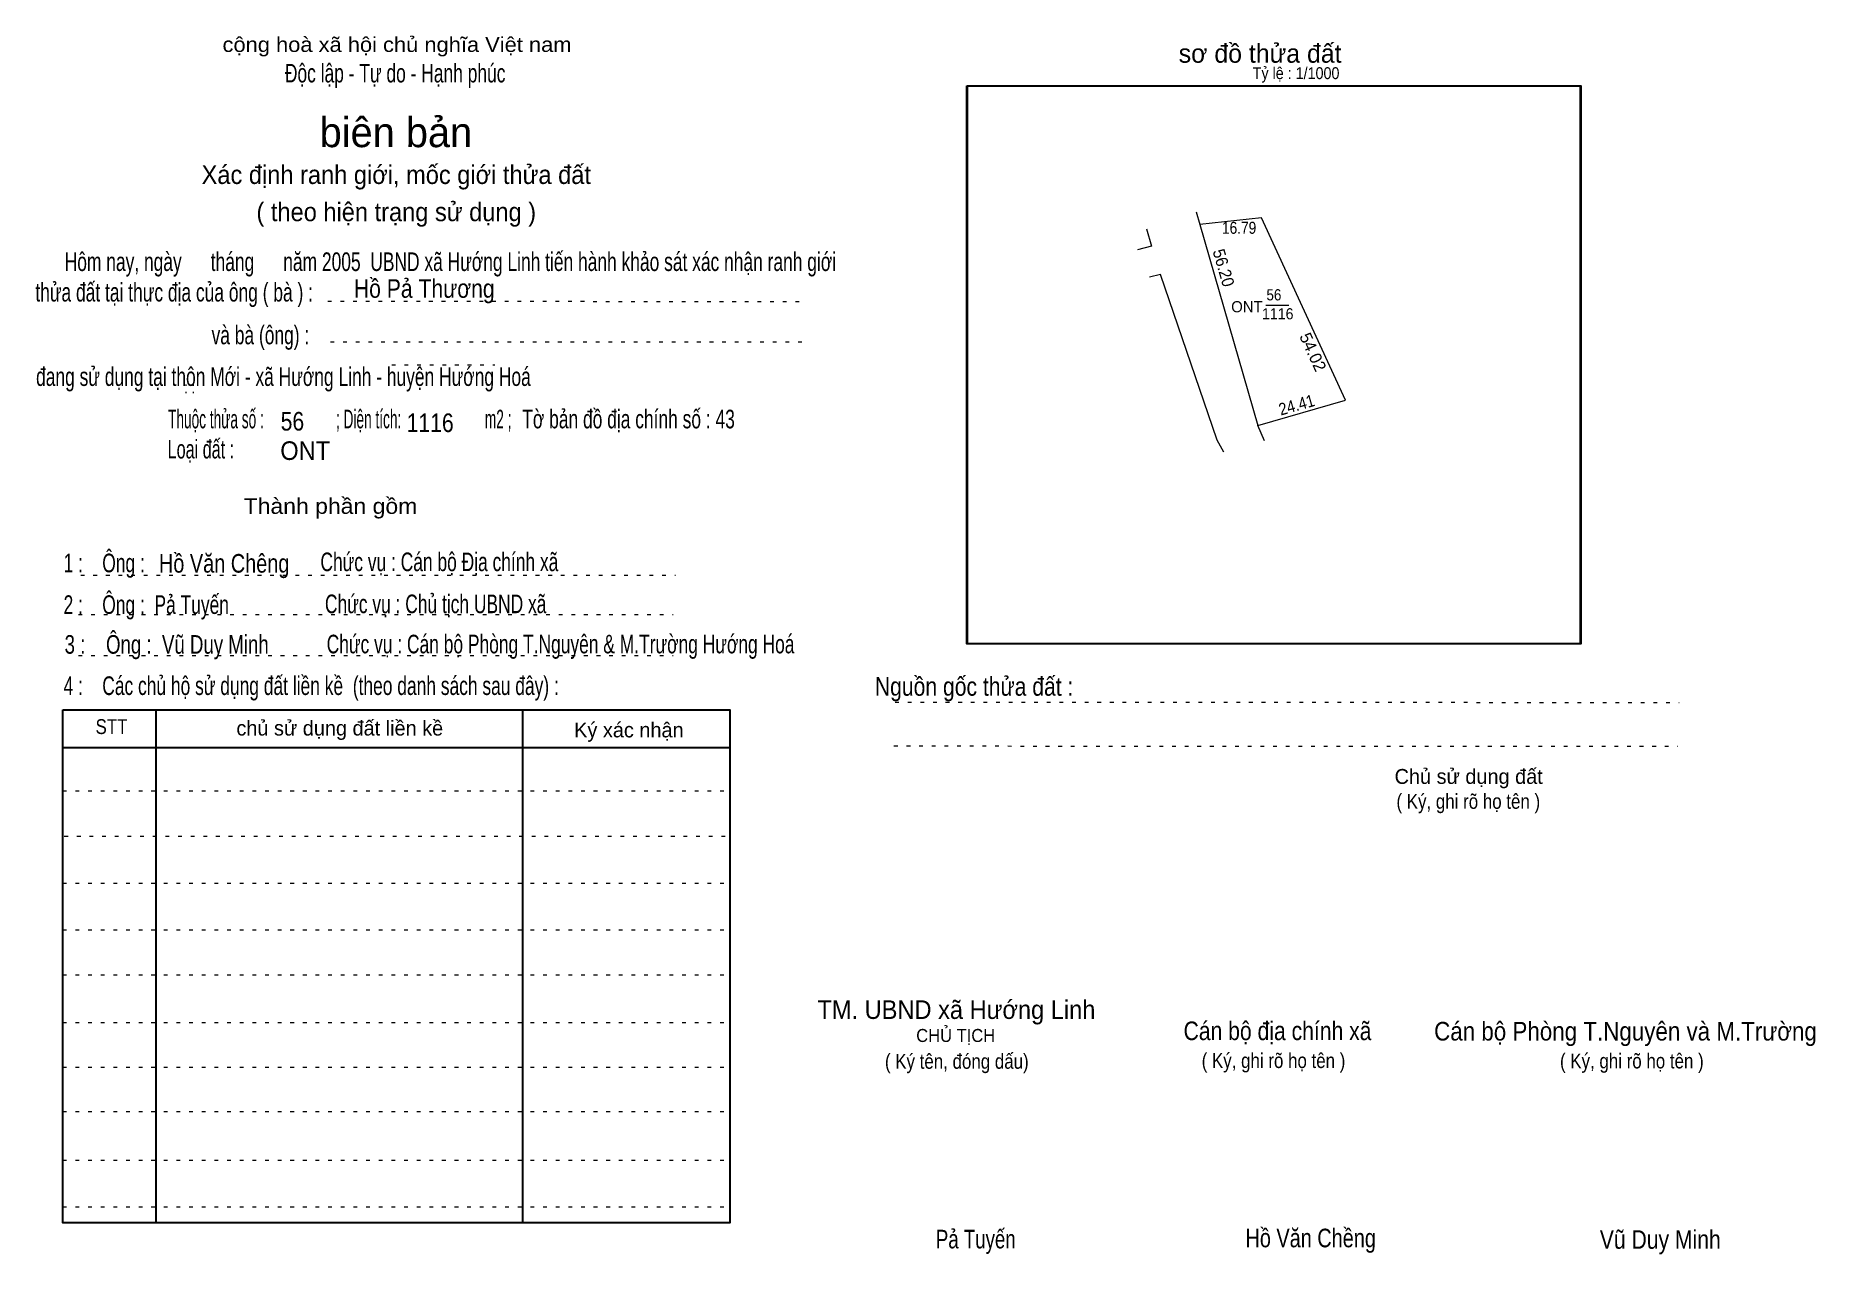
# Model space of a CAD drawing. Header units: centimetres. Extents: x -1.5 to 46.4, y -3.9 to 28.9.
import ezdxf
from ezdxf.enums import TextEntityAlignment as Align

# ---------------------------------------------------------------- set-up
doc = ezdxf.new("R2010")
doc.units = ezdxf.units.CM
doc.header["$LTSCALE"] = 0.2
doc.linetypes.add('DOTTED', pattern=[1.5, 0.3, -1.2])
for name, color, linetype, lineweight in [('15', 7, 'Continuous', 13), ('2', 7, 'Continuous', 25), ('22', 7, 'Continuous', 13), ('5', 7, 'DOTTED', 13)]:
    doc.layers.add(name, color=color, linetype=linetype, lineweight=lineweight)
for name, color, linetype in [('16', 7, 'Continuous'), ('34', 7, 'Continuous'), ('51', 7, 'Continuous')]:
    doc.layers.add(name, color=color, linetype=linetype)

msp = doc.modelspace()

# ---------------------------------------------------------------- linework, layer by layer
at = {"layer": '15'}
msp.add_line((31.6, 21.62), (32.22, 21.62), dxfattribs=at)
at = {"layer": '2'}
msp.add_lwpolyline([(23.56, 27.52), (40.06, 27.52), (40.06, 12.52), (23.56, 12.52)], close=True, dxfattribs=at)
at = {"layer": '22'}
for p, q in [((29.73, 24.13), (29.83, 23.79)), ((28.39, 23.67), (28.53, 23.21)), ((29.83, 23.79), (31.39, 18.39)), ((28.53, 23.21), (28.15, 23.11)), ((28.77, 22.45), (28.47, 22.37)), ((30.29, 17.99), (28.77, 22.45)), ((31.57, 17.97), (31.39, 18.39)), ((30.47, 17.67), (30.29, 17.99))]:
    msp.add_line(p, q, dxfattribs=at)
msp.add_lwpolyline([(31.39, 18.39), (33.75, 19.07), (31.49, 23.97), (29.83, 23.79)], close=True, dxfattribs=at)
msp.add_lwpolyline([(31.39, 18.39), (33.75, 19.07), (31.49, 23.97), (29.83, 23.79)], dxfattribs=at)
at = {"layer": '5'}
for p, q in [((6.37, 21.73), (19.21, 21.72)), ((6.44, 20.64), (19.25, 20.64)), ((8.09, 20.02), (10.86, 20.02)), ((-0.28, 14.36), (15.72, 14.36)), ((-0.34, 13.3), (15.66, 13.3)), ((-0.34, 12.2), (15.66, 12.2)), ((21.63, 10.95), (42.72, 10.94)), ((21.6, 9.77), (42.69, 9.76)), ((-0.76, 8.56), (17.18, 8.56)), ((-0.72, 7.34), (17.22, 7.34)), ((-0.76, 6.08), (17.18, 6.08)), ((-0.76, 4.83), (17.18, 4.83)), ((-0.76, 3.62), (17.18, 3.62)), ((-0.76, 2.33), (17.18, 2.33)), ((-0.76, 1.13), (17.18, 1.13)), ((-0.76, -0.06), (17.18, -0.06)), ((-0.76, -1.37), (17.18, -1.37)), ((-0.76, -2.62), (17.18, -2.62))]:
    msp.add_line(p, q, dxfattribs=at)
at = {"layer": '5', "linetype": 'Continuous', "lineweight": 25}
for p, q in [((1.74, 10.74), (1.74, -3.05)), ((11.61, 10.74), (11.61, -3.05)), ((-0.76, 9.73), (17.18, 9.73))]:
    msp.add_line(p, q, dxfattribs=at)
for points in [[(23.58, 27.52), (40.08, 27.52), (40.08, 12.52), (23.58, 12.52)], [(-0.76, 10.74), (17.18, 10.74), (17.18, -3.05), (-0.76, -3.05)]]:
    msp.add_lwpolyline(points, close=True, dxfattribs=at)

# ---------------------------------------------------------------- texts
at = {"layer": '15'}
for s, width, p in [('56', 0.9, (31.62, 21.75)), ('1116', 0.95, (31.5, 21.24))]:
    msp.add_text(s, height=0.2999, dxfattribs=dict(at, width=width)).set_placement(p)
at = {"layer": '16', "width": 0.85}
msp.add_text('Hồ Pả Thương', height=0.5, dxfattribs=at).set_placement((7.07, 21.82))
at = {"layer": '22'}
msp.add_text('ONT', height=0.2999, dxfattribs=at).set_placement((31.095, 21.43), align=Align.CENTER)
at = {"layer": '34'}
for s, height, width, p in [(': : ', 0.32, 0.85, (2.5, 19.25)), ('56', 0.5, 0.85, (5.1, 18.25)), ('1116', 0.5, 0.85, (8.49, 18.21)), ('ONT', 0.5, 0.95, (5.09, 17.46))]:
    msp.add_text(s, height=height, dxfattribs=dict(at, width=width)).set_placement(p)
at = {"layer": '5'}
for s, height, width, p in [('cộng hoà xã hội chủ nghĩa Việt nam', 0.4, 1.1, (8.23, 28.43)), ('Độc lập - Tự do - Hạnh phúc', 0.5, 0.7, (8.18, 27.61)), ('Xác định ranh giới, mốc giới thửa đất', 0.5, 0.95, (8.21, 24.88)), ('( theo hiện trạng sử dụng )', 0.5, 0.95, (8.21, 23.88)), ('Thành phần gồm', 0.42, 1.1, (6.44, 16.01)), ('Hồ Văn Chêng', 0.5, 0.8, (3.58, 14.43)), ('Chức vụ : Cán bộ Địa chính xã', 0.5, 0.7, (9.37, 14.47)), ('Chức vụ : Chủ tịch UBND xã', 0.5, 0.7, (9.27, 13.34)), ('Chức vụ : Cán bộ Phòng T.Nguyên & M.Trường Hướng Hoá', 0.5, 0.7, (12.63, 12.26)), ('    Nguồn gốc thửa đất :', 0.5, 0.85, (23.44, 11.12)), ('( Ký, ghi rõ họ tên )', 0.4, 0.85, (37.05, 8.08)), ('CHỦ TỊCH', 0.35, 0.95, (23.26, 1.81)), ('( Ký tên, đóng dấu)', 0.4, 0.85, (23.29, 1.09)), ('( Ký, ghi rõ họ tên )', 0.4, 0.85, (31.81, 1.11)), ('( Ký, ghi rõ họ tên )', 0.4, 0.85, (41.45, 1.1)), ('Pả Tuyến', 0.5, 0.75, (23.8, -3.74)), ('Hồ Văn Chềng', 0.5, 0.8, (32.81, -3.71)), ('Vũ Duy Minh', 0.5, 0.85, (42.215, -3.75))]:
    msp.add_text(s, height=height, dxfattribs=dict(at, width=width)).set_placement(p, align=Align.CENTER)
msp.add_text('sơ đồ thửa đất', height=0.5, dxfattribs=at).set_placement((29.26, 28.14))
for s, height, p in [('biên bản', 0.8, (8.2, 25.87)), ('      chủ sử dụng đất liền kề', 0.4, (6.245, 10.05)), ('   Ký xác nhận', 0.4, (14.245, 10)), ('Chủ sử dụng đất', 0.4, (37.06, 8.75))]:
    msp.add_text(s, height=height, dxfattribs=at).set_placement(p, align=Align.CENTER)
for s, height, width, p in [('   Hôm nay, ngày      tháng      năm 2005  UBND xã Hướng Linh tiến hành khảo sát xác nhận ranh giới ', 0.5, 0.7, (-1.1, 22.54)), ('thửa đất tại thực địa của ông ( bà ) :                                       ', 0.5, 0.7, (-1.5, 21.72)), ('                                     và bà (ông) :', 0.5, 0.7, (-1.57, 20.57)), (' đang sử dụng tại thôn Mới - xã Hướng Linh - huyện Hướng Hoá', 0.5, 0.7, (-1.61, 19.45)), ('Thuộc thửa số :                   ; Diện tích:                      m2 ;                                            ', 0.5, 0.55, (2.07, 18.31)), ('Tờ bản đồ địa chính số : 43', 0.5, 0.7, (11.6, 18.31)), ('Loại đất :  ', 0.5, 0.65, (2.06, 17.5)), ('    1 :    Ông :                                                        ', 0.5, 0.7, (-1.26, 14.44)), ('    2 :    Ông :  Pả Tuyến', 0.5, 0.7, (-1.26, 13.32)), ('    3 :    Ông :  Vũ Duy Minh', 0.5, 0.75, (-1.27, 12.25)), ('    4 :    Các chủ hộ sử dụng đất liền kề  (theo danh sách sau đây) :', 0.5, 0.7, (-1.26, 11.14)), ('STT', 0.4, 0.85, (0.12, 10.09)), ('TM. UBND xã Hướng Linh', 0.5, 0.95, (19.54, 2.43)), ('Cán bộ địa chính xã  ', 0.5, 0.85, (29.39, 1.86)), ('Cán bộ Phòng T.Nguyên và M.Trường', 0.5, 0.9, (36.13, 1.85))]:
    msp.add_text(s, height=height, dxfattribs=dict(at, width=width)).set_placement(p)
at = {"layer": '51', "width": 0.9}
msp.add_text('Tỷ lệ : 1/1000', height=0.32, dxfattribs=at).set_placement((31.25, 27.7))
at = {"layer": '51', "width": 0.85}
msp.add_text('16.79', height=0.324, dxfattribs=at).set_placement((30.885, 23.54), align=Align.CENTER)
at = {"layer": '51'}
for s, rotation, width, p in [('56.20', 286.232, 0.95, (30.3126, 22.5803)), ('24.41', 15.858, 0.9, (32.4757, 18.7851))]:
    msp.add_text(s, height=0.324, rotation=rotation, dxfattribs=dict(at, width=width)).set_placement(p, align=Align.CENTER)
msp.add_text('54.02', height=0.324, rotation=294.615, dxfattribs=at).set_placement((32.7234, 20.2925), align=Align.CENTER)

doc.saveas('drawing.dxf')
